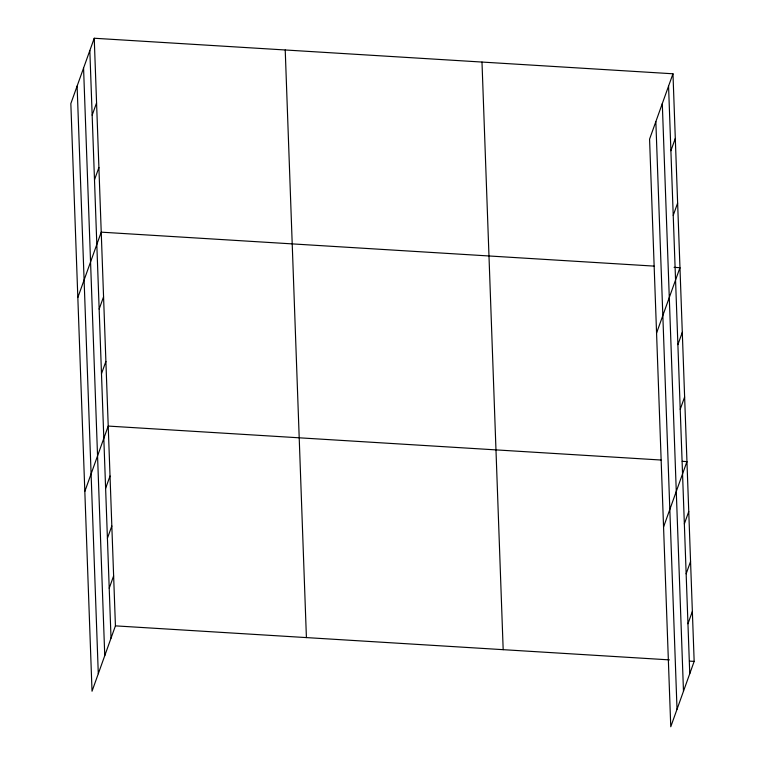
<?xml version="1.0" encoding="UTF-8"?>
<svg xmlns="http://www.w3.org/2000/svg" width="765" height="765" viewBox="0 0 765 765"><rect width="100%" height="100%" fill="white"/><g stroke="black" fill="none" stroke-linecap="round" stroke-linejoin="round"><path stroke-width="1.15" d="M94.238 38.25L70.839 103.6L92.029 691.216L115.429 625.866L94.238 38.25L672.971 73.784L694.161 661.4L670.762 726.75L649.571 139.134L672.971 73.784M92.163 115.199L96.572 102.883M94.497 179.832L98.905 167.525M77.829 297.509L101.229 232.158L654.027 266.105M99.154 309.108L103.562 296.801M101.487 373.741L105.895 361.434M84.829 491.426L108.219 426.076L661.017 460.023M105.618 488.328L110.026 476.021M107.416 538.273L111.824 525.966M109.223 588.228L113.622 575.911M670.895 150.734L675.304 138.427M673.229 215.376L677.637 203.06M656.561 333.052L679.961 267.702L674.07 267.339M677.886 344.642L682.294 332.335M680.219 409.285L684.627 396.978M663.561 526.961L686.951 461.611L682.237 461.324M684.35 523.872L688.758 511.556M686.148 573.817L690.556 561.51M687.955 623.762L692.354 611.455M115.429 625.866L669.404 659.879M689.447 661.113L694.161 661.4M668.562 86.101L689.753 673.707M662.299 103.6L683.48 691.216M655.844 121.635L677.025 709.251M481.988 62.061L503.179 649.676M285.221 49.974L306.411 637.589M89.83 50.557L111.021 638.173M83.567 68.066L104.757 655.672M77.112 86.101L98.293 673.707"/></g></svg>
